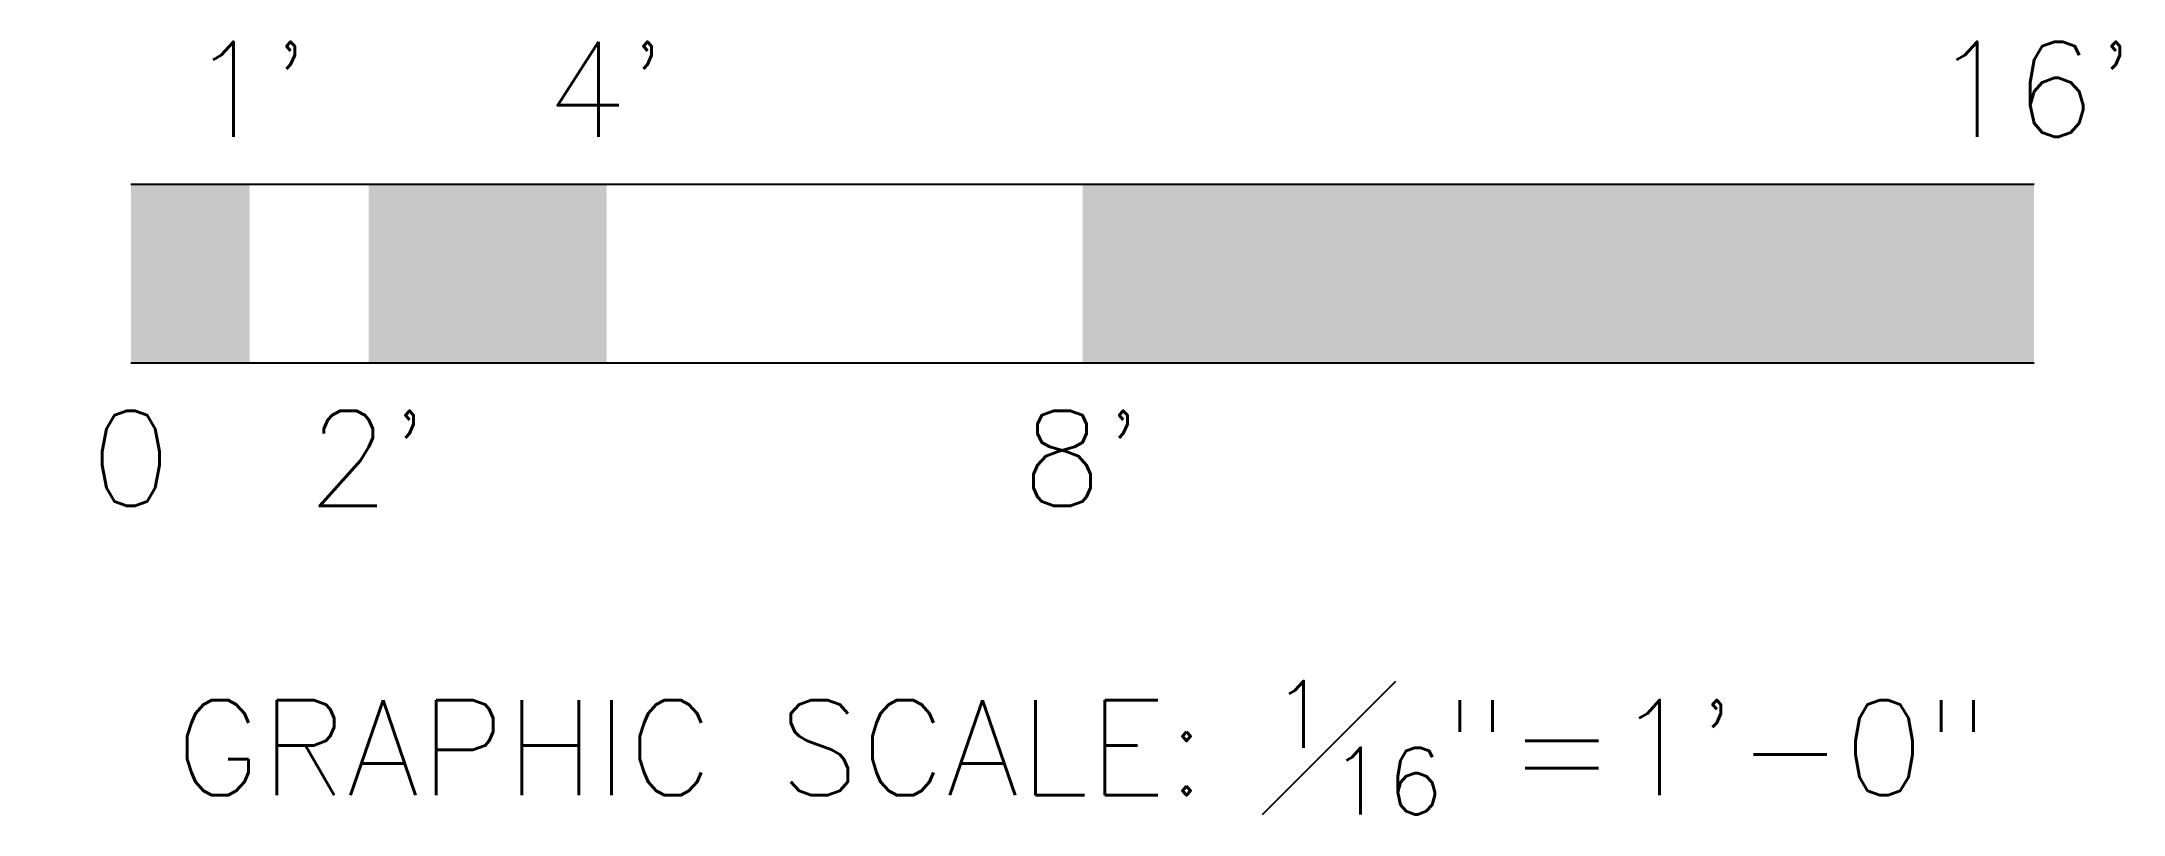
# Model space of a CAD drawing. Extents: x -0.05 to 2.14, y 0 to 0.81.
import ezdxf
from ezdxf.enums import TextEntityAlignment as Align

# ---------------------------------------------------------------- set-up
doc = ezdxf.new("R2010")
doc.units = 0
doc.header["$MEASUREMENT"] = 0
doc.layers.get('0').update_dxf_attribs({"linetype": 'CONTINUOUS'})
doc.styles.get("Standard").update_dxf_attribs({"font": 'SIMPLEX.SHX', "bigfont": 'bigfont.shx'})

msp = doc.modelspace()

# ---------------------------------------------------------------- linework, layer by layer
at = {"color": 0}
for p, q in [((2.0425, 0.6613), (0.0425, 0.6613)), ((2.0425, 0.4738), (0.0425, 0.4738))]:
    msp.add_line(p, q, dxfattribs=at)
at = {"color": 0, "const_width": 0.1875}
for points in [[(0.1675, 0.5676), (0.0425, 0.5676)], [(0.2925, 0.5676), (0.5425, 0.5676)], [(2.0425, 0.5676), (1.0425, 0.5676)]]:
    msp.add_lwpolyline(points, dxfattribs=at)

# ---------------------------------------------------------------- texts
at = {"color": 2}
for s, p in [("1'", (0.1675, 0.7613)), ("4'", (0.5425, 0.7613)), ("16'", (2.0425, 0.7613)), ('0', (0.0425, 0.3738)), ("2'", (0.2925, 0.3738)), ("8'", (1.0425, 0.3738))]:
    msp.add_text(s, height=0.1, dxfattribs=at).set_placement(p, align=Align.MIDDLE)
at = {"color": 2, "insert": (1.0425, 0), "char_height": 0.1, "attachment_point": 8}
msp.add_mtext('\\A1;GRAPHIC SCALE: {\\H0.7x;\\S1#16;}"=1\'-0"', dxfattribs=at)

doc.saveas('drawing.dxf')
